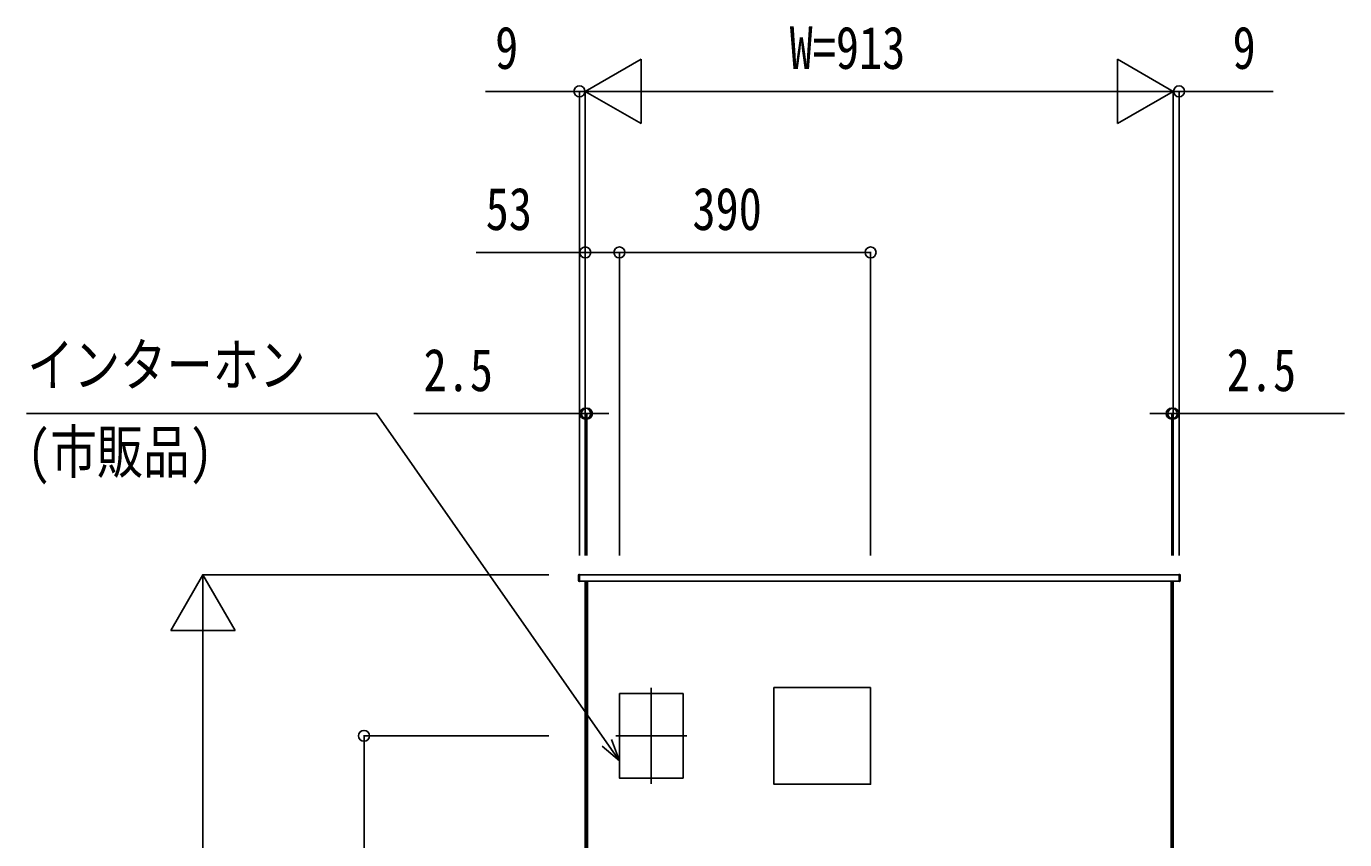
# Model space of a CAD drawing. Units: millimetres, scale not verified. Extents: x -8410 to 8410, y -5940 to 5940.
# Drawn here: x -3644 to -1597, y -2621 to -1359 of the extents above; entities that cross this region are included whole.
import ezdxf
from ezdxf.enums import TextEntityAlignment as Align

# ---------------------------------------------------------------- set-up
doc = ezdxf.new("R2010")
doc.units = ezdxf.units.MM
doc.header["$LTSCALE"] = 30
for name, color, linetype in [('0-3_YKK_13', 4, 'Continuous'), ('0-4_YKK_A1', 4, 'Continuous'), ('0-5_YKK_D', 6, 'Continuous')]:
    doc.layers.add(name, color=color, linetype=linetype)
doc.styles.add('ＭＳ ゴシック', font='')
doc.styles.get('ＭＳ ゴシック').set_extended_font_data('MS Gothic')

msp = doc.modelspace()

# ---------------------------------------------------------------- linework, layer by layer
at = {"layer": '0-3_YKK_13'}
for p, q in [((-2786.96, -2218.97), (-2786.96, -2219.47)), ((-2786.02, -2220.47), (-2785.46, -2220.5)), ((-2785.46, -2219), (-2785.46, -2211)), ((-2785.46, -2220.5), (-2785.46, -2219)), ((-2772.96, -3679), (-2772.96, -2220)), ((-1866.96, -2220), (-1866.96, -3679)), ((-1854.46, -2219), (-1854.46, -2211)), ((-1854.46, -2220.5), (-1854.46, -2219)), ((-1853.9, -2220.47), (-1854.46, -2220.5)), ((-1852.96, -2218.97), (-1852.96, -2219.47))]:
    msp.add_line(p, q, dxfattribs=at)
for points in [[(-2785.46, -2211), (-2785.46, -2209.5), (-2786.02, -2209.53)], [(-1854.46, -2211), (-1854.46, -2209.5), (-1853.9, -2209.53)], [(-2786.96, -2210.53), (-2786.96, -2211.03), (-2786.96, -2218.97)], [(-1852.96, -2210.53), (-1852.96, -2211.03), (-1852.96, -2218.97)]]:
    msp.add_lwpolyline(points, dxfattribs=at)
for points in [[(-2723.46, -2394.5), (-2624.46, -2394.5), (-2624.46, -2525.5), (-2723.46, -2525.5)], [(-2333.46, -2385), (-2483.46, -2385), (-2483.46, -2535), (-2333.46, -2535)]]:
    msp.add_lwpolyline(points, close=True, dxfattribs=at)
for centre, start, end in [((-2785.96, -2210.53), 93.5, 180), ((-1853.96, -2210.53), 0, 86.5), ((-2785.96, -2219.47), 180, 266.5), ((-1853.96, -2219.47), 273.5, 0)]:
    msp.add_arc(centre, 1, start, end, dxfattribs=at)
at = {"layer": '0-4_YKK_A1'}
for p, q in [((-1854.46, -2210), (-2785.46, -2210)), ((-2785.46, -2210), (-2785.46, -2220)), ((-1854.46, -2210), (-1854.46, -2220)), ((-1854.46, -2220), (-2785.46, -2220)), ((-2776.46, -2220), (-2776.46, -3810)), ((-2773.96, -2220), (-2773.96, -3810)), ((-1865.96, -2220), (-1865.96, -3810)), ((-1863.46, -2220), (-1863.46, -3810)), ((-2673.96, -2385.48), (-2673.96, -2534.52)), ((-2618.76, -2460), (-2729.16, -2460))]:
    msp.add_line(p, q, dxfattribs=at)
at = {"layer": '0-5_YKK_D'}
for p, q in [((-2776.46, -1460), (-2689.86, -1410)), ((-2776.46, -1460), (-2689.86, -1410)), ((-2689.86, -1510), (-2689.86, -1410)), ((-2689.86, -1510), (-2689.86, -1410)), ((-1863.46, -1460), (-1950.06, -1410)), ((-1950.06, -1410), (-1950.06, -1510)), ((-1863.46, -1460), (-1950.06, -1410)), ((-1950.06, -1410), (-1950.06, -1510)), ((-2785.46, -1460), (-2931.46, -1460)), ((-2785.46, -1460), (-2931.46, -1460)), ((-2785.46, -2180), (-2785.46, -1459)), ((-2785.46, -2180), (-2785.46, -1459)), ((-2776.46, -1460), (-2785.46, -1460)), ((-2776.46, -1460), (-2785.46, -1460)), ((-2776.46, -2180), (-2776.46, -1459)), ((-2776.46, -2180), (-2776.46, -1459)), ((-2776.46, -2180), (-2776.46, -1459)), ((-2776.46, -2180), (-2776.46, -1459)), ((-2776.46, -1460), (-2742.46, -1460)), ((-2776.46, -1460), (-2742.46, -1460)), ((-2776.46, -1460), (-2689.86, -1510)), ((-2776.46, -1460), (-2603.25, -1460)), ((-2776.46, -1460), (-2689.86, -1510)), ((-2776.46, -1460), (-2603.25, -1460)), ((-2676.46, -1460), (-1963.46, -1460)), ((-2676.46, -1460), (-1963.46, -1460)), ((-1863.46, -1460), (-2036.66, -1460)), ((-1863.46, -1460), (-2036.66, -1460)), ((-1863.46, -1460), (-1950.06, -1510)), ((-1863.46, -1460), (-1950.06, -1510)), ((-1863.46, -1460), (-1897.46, -1460)), ((-1863.46, -1460), (-1897.46, -1460)), ((-1863.46, -2180), (-1863.46, -1459)), ((-1863.46, -2180), (-1863.46, -1459)), ((-1863.46, -2180), (-1863.46, -1459)), ((-1863.46, -2180), (-1863.46, -1459)), ((-1863.46, -1460), (-1854.46, -1460)), ((-1863.46, -1460), (-1854.46, -1460)), ((-1854.46, -2180), (-1854.46, -1459)), ((-1854.46, -2180), (-1854.46, -1459)), ((-1854.46, -1460), (-1708.46, -1460)), ((-1854.46, -1460), (-1708.46, -1460)), ((-2776.46, -2180), (-2776.46, -1709)), ((-2776.46, -2180), (-2776.46, -1709)), ((-2723.46, -2180), (-2723.46, -1709)), ((-2723.46, -2180), (-2723.46, -1709)), ((-2723.46, -2180), (-2723.46, -1709)), ((-2723.46, -2180), (-2723.46, -1709)), ((-2333.46, -1710), (-2723.46, -1710)), ((-2333.46, -1710), (-2723.46, -1710)), ((-2333.46, -2180), (-2333.46, -1709)), ((-2333.46, -2180), (-2333.46, -1709)), ((-2776.46, -1960), (-3042.46, -1960)), ((-2776.46, -1960), (-3042.46, -1960)), ((-2776.46, -2180), (-2776.46, -1959)), ((-2776.46, -2180), (-2776.46, -1959)), ((-2773.96, -1960), (-2776.46, -1960)), ((-2773.96, -1960), (-2776.46, -1960)), ((-2773.96, -2180), (-2773.96, -1959)), ((-2773.96, -2180), (-2773.96, -1959)), ((-2773.96, -1960), (-2739.96, -1960)), ((-2773.96, -1960), (-2739.96, -1960)), ((-1865.96, -1960), (-1899.96, -1960)), ((-1865.96, -1960), (-1899.96, -1960)), ((-1865.96, -2180), (-1865.96, -1959)), ((-1865.96, -2180), (-1865.96, -1959)), ((-1865.96, -1960), (-1863.46, -1960)), ((-1865.96, -1960), (-1863.46, -1960)), ((-1863.46, -2180), (-1863.46, -1959)), ((-1863.46, -2180), (-1863.46, -1959)), ((-1863.46, -1960), (-1597.46, -1960)), ((-1863.46, -1960), (-1597.46, -1960)), ((-3369.96, -2210), (-3419.96, -2296.6)), ((-2832.96, -2210), (-3370.96, -2210)), ((-3369.96, -2210), (-3319.96, -2296.6)), ((-3369.96, -2210), (-3369.96, -2383.21)), ((-3419.96, -2296.6), (-3319.96, -2296.6)), ((-3369.96, -2310), (-3369.96, -3610)), ((-2832.96, -2460), (-3120.96, -2460)), ((-3119.96, -2460), (-3119.96, -3710))]:
    msp.add_line(p, q, dxfattribs=at)
for points in [[(-2723.46, -1710), (-2776.46, -1710), (-2946.06, -1710)], [(-2723.46, -1710), (-2776.46, -1710), (-2946.06, -1710)], [(-2723.46, -2498.57), (-2742.96, -2470.72), (-3100.57, -1960), (-3644.2, -1960)], [(-2735.5, -2465.49), (-2723.46, -2498.57), (-2750.42, -2475.95)]]:
    msp.add_lwpolyline(points, dxfattribs=at)
for centre in [(-2785.46, -1460), (-2785.46, -1460), (-1854.46, -1460), (-1854.46, -1460), (-2776.46, -1710), (-2776.46, -1710), (-2723.46, -1710), (-2723.46, -1710), (-2723.46, -1710), (-2723.46, -1710), (-2333.46, -1710), (-2333.46, -1710), (-2776.46, -1960), (-2776.46, -1960), (-2773.96, -1960), (-2773.96, -1960), (-1865.96, -1960), (-1865.96, -1960), (-1863.46, -1960), (-1863.46, -1960), (-3119.96, -2460)]:
    msp.add_circle(centre, 8.5, dxfattribs=at)

# ---------------------------------------------------------------- texts
at = {"layer": '0-5_YKK_D', "style": 'ＭＳ ゴシック', "width": 0.8}
for s, p in [('9', (-2916.46, -1445)), ('9', (-2916.46, -1445)), ('W=913', (-2459.16, -1445)), ('W=913', (-2459.16, -1445)), ('9', (-1771.46, -1445)), ('9', (-1771.46, -1445)), ('53', (-2931.06, -1695)), ('53', (-2931.06, -1695)), ('390', (-2610.06, -1695)), ('390', (-2610.06, -1695)), ('インターホン', (-3642.71, -1937.08)), ('2.5', (-3027.46, -1945)), ('2.5', (-3027.46, -1945)), ('2.5', (-1780.46, -1945)), ('2.5', (-1780.46, -1945)), ('(市販品)', (-3642.71, -2072.08))]:
    msp.add_text(s, height=65.98, dxfattribs=at).set_placement(p, align=Align.BOTTOM_LEFT)

doc.saveas('drawing.dxf')
